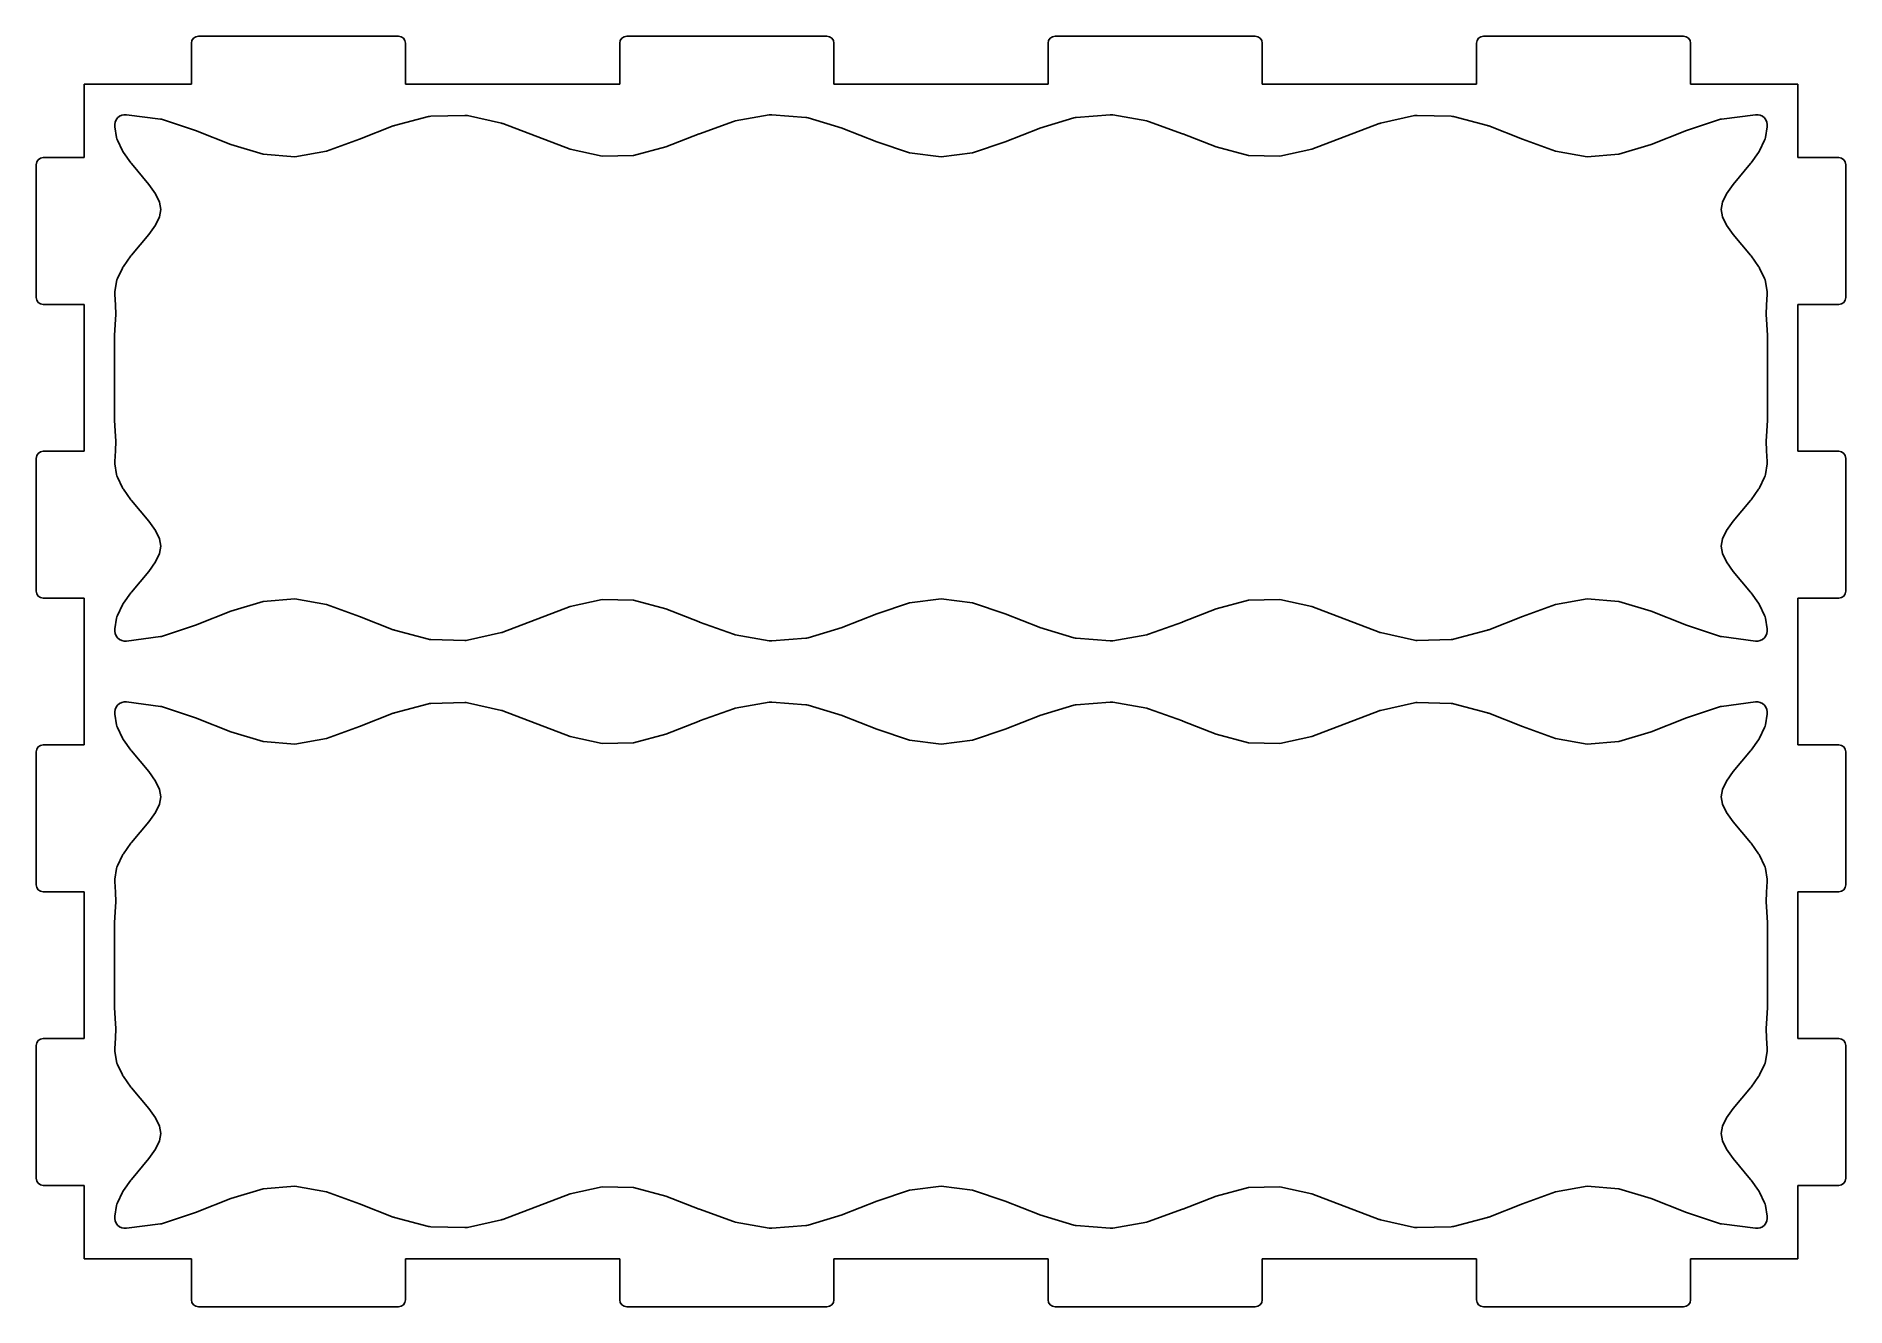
# Model space of a CAD drawing. Header units: millimetres. Extents: x 0 to 512, y 0 to 360.
import ezdxf

# ---------------------------------------------------------------- set-up
doc = ezdxf.new("R2010")
doc.units = ezdxf.units.MM
doc.layers.add('CutProfile', color=7, linetype='CONTINUOUS')

msp = doc.modelspace()

# ---------------------------------------------------------------- linework, layer by layer
at = {"layer": 'CutProfile'}
for p, q in [((45.9, 359.6), (102.5, 359.6)), ((167.1, 359.6), (223.7, 359.6)), ((288.3, 359.6), (344.9, 359.6)), ((409.5, 359.6), (466.1, 359.6)), ((43.9, 357.6), (43.9, 346)), ((104.5, 346), (104.5, 357.6)), ((165.1, 357.6), (165.1, 346)), ((225.7, 346), (225.7, 357.6)), ((286.3, 357.6), (286.3, 346)), ((346.9, 346), (346.9, 357.6)), ((407.5, 357.6), (407.5, 346)), ((468.1, 346), (468.1, 357.6)), ((13.6, 346), (43.9, 346)), ((13.6, 325.23), (13.6, 346)), ((104.5, 346), (165.1, 346)), ((225.7, 346), (286.3, 346)), ((346.9, 346), (407.5, 346)), ((468.1, 346), (498.4, 346)), ((498.4, 346), (498.4, 325.23)), ((22.74, 330.93), (22.24, 333.9)), ((25.58, 337.38), (35.2, 336.14)), ((35.77, 336.01), (45.38, 332.8)), ((91.46, 330.42), (101.04, 334.19)), ((101.37, 334.3), (110.98, 336.84)), ((111.67, 336.94), (121.29, 337.19)), ((122.02, 337.12), (131.64, 334.98)), ((151.08, 327.63), (132.05, 334.86)), ((187.67, 332.01), (197.28, 335.47)), ((197.78, 335.6), (207.39, 337.3)), ((208.15, 337.34), (217.77, 336.59)), ((218.4, 336.47), (228.02, 333.57)), ((228.26, 333.48), (237.8, 329.67)), ((274.2, 329.67), (283.74, 333.48)), ((283.98, 333.57), (293.6, 336.47)), ((294.23, 336.59), (303.85, 337.34)), ((304.61, 337.3), (314.22, 335.6)), ((314.72, 335.47), (324.33, 332.01)), ((379.95, 334.86), (360.92, 327.63)), ((380.36, 334.98), (389.98, 337.12)), ((390.71, 337.19), (400.33, 336.94)), ((401.02, 336.84), (410.63, 334.3)), ((410.96, 334.19), (420.54, 330.42)), ((466.62, 332.8), (476.23, 336.01)), ((476.8, 336.14), (486.42, 337.38)), ((489.76, 333.9), (489.26, 330.93)), ((24.41, 327.15), (22.99, 330.13)), ((45.55, 332.74), (55.04, 328.94)), ((55.04, 328.94), (64.22, 326.17)), ((82.12, 327.07), (91.46, 330.42)), ((169.02, 325.85), (178.13, 328.26)), ((178.13, 328.26), (187.59, 331.97)), ((237.8, 329.67), (247.06, 326.58)), ((264.94, 326.58), (274.2, 329.67)), ((324.41, 331.97), (333.87, 328.26)), ((333.87, 328.26), (342.98, 325.85)), ((420.54, 330.42), (429.88, 327.07)), ((447.78, 326.17), (456.96, 328.94)), ((456.96, 328.94), (466.45, 332.74)), ((489.01, 330.13), (487.59, 327.15)), ((0, 285.68), (0, 323.23)), ((13.6, 325.23), (2, 325.23)), ((26.8, 323.72), (24.68, 326.7)), ((26.95, 323.53), (31.88, 317.66)), ((64.22, 326.17), (73.14, 325.47)), ((73.14, 325.47), (82.12, 327.07)), ((151.08, 327.63), (160.12, 325.61)), ((160.12, 325.61), (169.02, 325.85)), ((247.06, 326.58), (256, 325.42)), ((256, 325.42), (264.94, 326.58)), ((342.98, 325.85), (351.88, 325.61)), ((351.88, 325.61), (360.92, 327.63)), ((429.88, 327.07), (438.86, 325.47)), ((438.86, 325.47), (447.78, 326.17)), ((480.12, 317.66), (485.05, 323.53)), ((487.32, 326.7), (485.2, 323.72)), ((510, 325.23), (498.4, 325.23)), ((512, 323.23), (512, 285.68)), ((33.79, 315), (31.88, 317.66)), ((480.12, 317.66), (478.21, 315)), ((34.91, 312.64), (33.79, 315)), ((35.26, 310.57), (34.91, 312.64)), ((477.09, 312.64), (476.74, 310.57)), ((478.21, 315), (477.09, 312.64)), ((33.79, 306.14), (34.91, 308.5)), ((34.91, 308.5), (35.26, 310.57)), ((476.74, 310.57), (477.09, 308.5)), ((477.09, 308.5), (478.21, 306.14)), ((31.88, 303.47), (26.95, 297.6)), ((31.88, 303.47), (33.79, 306.14)), ((478.21, 306.14), (480.12, 303.47)), ((485.05, 297.6), (480.12, 303.47)), ((24.68, 294.43), (26.8, 297.41)), ((485.2, 297.41), (487.32, 294.43)), ((22.99, 291), (24.41, 293.98)), ((487.59, 293.98), (489.01, 291)), ((22.24, 287.23), (22.74, 290.21)), ((489.26, 290.21), (489.76, 287.23)), ((2, 283.68), (13.6, 283.68)), ((13.6, 242.12), (13.6, 283.68)), ((22.41, 283.59), (22.21, 286.53)), ((22.51, 280.82), (22.41, 283.59)), ((489.59, 283.59), (489.49, 280.82)), ((489.79, 286.53), (489.59, 283.59)), ((498.4, 283.68), (498.4, 242.12)), ((498.4, 283.68), (510, 283.68)), ((22.2, 274.94), (22.32, 277.92)), ((22.33, 277.99), (22.51, 280.82)), ((489.49, 280.82), (489.67, 277.99)), ((489.68, 277.92), (489.8, 274.94)), ((22.2, 274.82), (22.2, 250.98)), ((489.8, 250.98), (489.8, 274.82)), ((22.32, 247.88), (22.2, 250.86)), ((22.51, 244.98), (22.33, 247.81)), ((489.67, 247.81), (489.49, 244.98)), ((489.8, 250.86), (489.68, 247.88)), ((13.6, 242.12), (2, 242.12)), ((22.21, 239.27), (22.41, 242.21)), ((22.41, 242.21), (22.51, 244.98)), ((489.49, 244.98), (489.59, 242.21)), ((489.59, 242.21), (489.79, 239.27)), ((510, 242.12), (498.4, 242.12)), ((0, 202.57), (0, 240.12)), ((22.74, 235.59), (22.24, 238.57)), ((489.76, 238.57), (489.26, 235.59)), ((512, 240.12), (512, 202.57)), ((24.41, 231.82), (22.99, 234.8)), ((26.8, 228.39), (24.68, 231.37)), ((487.32, 231.37), (485.2, 228.39)), ((489.01, 234.8), (487.59, 231.82)), ((26.95, 228.2), (31.88, 222.33)), ((480.12, 222.33), (485.05, 228.2)), ((33.79, 219.66), (31.88, 222.33)), ((480.12, 222.33), (478.21, 219.66)), ((34.91, 217.3), (33.79, 219.66)), ((35.26, 215.23), (34.91, 217.3)), ((34.91, 213.16), (35.26, 215.23)), ((477.09, 217.3), (476.74, 215.23)), ((476.74, 215.23), (477.09, 213.16)), ((478.21, 219.66), (477.09, 217.3)), ((31.88, 208.14), (33.79, 210.8)), ((33.79, 210.8), (34.91, 213.16)), ((477.09, 213.16), (478.21, 210.8)), ((478.21, 210.8), (480.12, 208.14)), ((31.88, 208.14), (26.95, 202.27)), ((485.05, 202.27), (480.12, 208.14)), ((2, 200.57), (13.6, 200.57)), ((13.6, 159.03), (13.6, 200.57)), ((24.68, 199.1), (26.8, 202.08)), ((73.14, 200.33), (64.22, 199.63)), ((82.12, 198.73), (73.14, 200.33)), ((160.12, 200.19), (151.08, 198.17)), ((169.02, 199.95), (160.12, 200.19)), ((178.13, 197.54), (169.02, 199.95)), ((256, 200.38), (247.06, 199.22)), ((264.94, 199.22), (256, 200.38)), ((342.98, 199.95), (333.87, 197.54)), ((351.88, 200.19), (342.98, 199.95)), ((360.92, 198.17), (351.88, 200.19)), ((438.86, 200.33), (429.88, 198.73)), ((447.78, 199.63), (438.86, 200.33)), ((485.2, 202.08), (487.32, 199.1)), ((498.4, 200.57), (498.4, 159.03)), ((498.4, 200.57), (510, 200.57)), ((22.24, 191.9), (22.74, 194.87)), ((22.99, 195.67), (24.41, 198.65)), ((55.04, 196.86), (45.55, 193.06)), ((64.22, 199.63), (55.04, 196.86)), ((91.46, 195.38), (82.12, 198.73)), ((101.04, 191.61), (91.46, 195.38)), ((132.05, 190.94), (151.08, 198.17)), ((187.59, 193.83), (178.13, 197.54)), ((237.8, 196.13), (228.26, 192.32)), ((247.06, 199.22), (237.8, 196.13)), ((274.2, 196.13), (264.94, 199.22)), ((283.74, 192.32), (274.2, 196.13)), ((333.87, 197.54), (324.41, 193.83)), ((360.92, 198.17), (379.95, 190.94)), ((420.54, 195.38), (410.96, 191.61)), ((429.88, 198.73), (420.54, 195.38)), ((456.96, 196.86), (447.78, 199.63)), ((466.45, 193.06), (456.96, 196.86)), ((487.59, 198.65), (489.01, 195.67)), ((489.26, 194.87), (489.76, 191.9)), ((35.2, 189.66), (25.58, 188.42)), ((45.38, 193), (35.77, 189.79)), ((110.98, 188.96), (101.37, 191.5)), ((131.64, 190.82), (122.02, 188.68)), ((197.28, 190.33), (187.67, 193.79)), ((207.39, 188.5), (197.78, 190.2)), ((228.02, 192.23), (218.4, 189.33)), ((293.6, 189.33), (283.98, 192.23)), ((314.22, 190.2), (304.61, 188.5)), ((324.33, 193.79), (314.72, 190.33)), ((389.98, 188.68), (380.36, 190.82)), ((410.63, 191.5), (401.02, 188.96)), ((476.23, 189.79), (466.62, 193)), ((486.42, 188.42), (476.8, 189.66)), ((121.29, 188.61), (111.67, 188.86)), ((217.77, 189.21), (208.15, 188.46)), ((303.85, 188.46), (294.23, 189.21)), ((400.33, 188.86), (390.71, 188.61)), ((25.58, 171.18), (35.2, 169.94)), ((35.77, 169.81), (45.38, 166.6)), ((101.37, 168.1), (110.98, 170.64)), ((111.67, 170.74), (121.29, 170.99)), ((122.02, 170.92), (131.64, 168.78)), ((187.67, 165.81), (197.28, 169.27)), ((197.78, 169.4), (207.39, 171.1)), ((208.15, 171.14), (217.77, 170.39)), ((218.4, 170.27), (228.02, 167.37)), ((283.98, 167.37), (293.6, 170.27)), ((294.23, 170.39), (303.85, 171.14)), ((304.61, 171.1), (314.22, 169.4)), ((314.72, 169.27), (324.33, 165.81)), ((380.36, 168.78), (389.98, 170.92)), ((390.71, 170.99), (400.33, 170.74)), ((401.02, 170.64), (410.63, 168.1)), ((466.62, 166.6), (476.23, 169.81)), ((476.8, 169.94), (486.42, 171.18)), ((22.74, 164.73), (22.24, 167.7)), ((24.41, 160.95), (22.99, 163.93)), ((45.55, 166.54), (55.04, 162.74)), ((82.12, 160.87), (91.46, 164.22)), ((91.46, 164.22), (101.04, 167.99)), ((151.08, 161.43), (132.05, 168.66)), ((178.13, 162.06), (187.59, 165.77)), ((228.26, 167.28), (237.8, 163.47)), ((274.2, 163.47), (283.74, 167.28)), ((324.41, 165.77), (333.87, 162.06)), ((379.95, 168.66), (360.92, 161.43)), ((410.96, 167.99), (420.54, 164.22)), ((420.54, 164.22), (429.88, 160.87)), ((456.96, 162.74), (466.45, 166.54)), ((489.01, 163.93), (487.59, 160.95)), ((489.76, 167.7), (489.26, 164.73)), ((13.6, 159.03), (2, 159.03)), ((26.8, 157.52), (24.68, 160.5)), ((55.04, 162.74), (64.22, 159.97)), ((64.22, 159.97), (73.14, 159.27)), ((73.14, 159.27), (82.12, 160.87)), ((151.08, 161.43), (160.12, 159.41)), ((160.12, 159.41), (169.02, 159.65)), ((169.02, 159.65), (178.13, 162.06)), ((237.8, 163.47), (247.06, 160.38)), ((247.06, 160.38), (256, 159.22)), ((256, 159.22), (264.94, 160.38)), ((264.94, 160.38), (274.2, 163.47)), ((333.87, 162.06), (342.98, 159.65)), ((342.98, 159.65), (351.88, 159.41)), ((351.88, 159.41), (360.92, 161.43)), ((429.88, 160.87), (438.86, 159.27)), ((438.86, 159.27), (447.78, 159.97)), ((447.78, 159.97), (456.96, 162.74)), ((487.32, 160.5), (485.2, 157.52)), ((510, 159.03), (498.4, 159.03)), ((0, 119.47), (0, 157.03)), ((26.95, 157.33), (31.88, 151.46)), ((480.12, 151.46), (485.05, 157.33)), ((512, 157.03), (512, 119.47)), ((33.79, 148.8), (31.88, 151.46)), ((34.91, 146.44), (33.79, 148.8)), ((478.21, 148.8), (477.09, 146.44)), ((480.12, 151.46), (478.21, 148.8)), ((35.26, 144.37), (34.91, 146.44)), ((34.91, 142.3), (35.26, 144.37)), ((477.09, 146.44), (476.74, 144.37)), ((476.74, 144.37), (477.09, 142.3)), ((31.88, 137.27), (33.79, 139.94)), ((33.79, 139.94), (34.91, 142.3)), ((477.09, 142.3), (478.21, 139.94)), ((478.21, 139.94), (480.12, 137.27)), ((31.88, 137.27), (26.95, 131.4)), ((485.05, 131.4), (480.12, 137.27)), ((24.68, 128.23), (26.8, 131.21)), ((485.2, 131.21), (487.32, 128.23)), ((22.24, 121.03), (22.74, 124.01)), ((22.99, 124.8), (24.41, 127.78)), ((487.59, 127.78), (489.01, 124.8)), ((489.26, 124.01), (489.76, 121.03)), ((22.41, 117.39), (22.21, 120.33)), ((489.79, 120.33), (489.59, 117.39)), ((2, 117.47), (13.6, 117.47)), ((13.6, 75.92), (13.6, 117.47)), ((22.33, 111.79), (22.51, 114.62)), ((22.51, 114.62), (22.41, 117.39)), ((489.59, 117.39), (489.49, 114.62)), ((489.49, 114.62), (489.67, 111.79)), ((498.4, 117.47), (498.4, 75.92)), ((498.4, 117.47), (510, 117.47)), ((22.2, 108.74), (22.32, 111.72)), ((22.2, 108.62), (22.2, 84.78)), ((489.68, 111.72), (489.8, 108.74)), ((489.8, 84.78), (489.8, 108.62)), ((22.32, 81.68), (22.2, 84.66)), ((489.8, 84.66), (489.68, 81.68)), ((22.51, 78.78), (22.33, 81.61)), ((22.41, 76.01), (22.51, 78.78)), ((489.67, 81.61), (489.49, 78.78)), ((489.49, 78.78), (489.59, 76.01)), ((0, 36.38), (0, 73.92)), ((13.6, 75.92), (2, 75.92)), ((22.21, 73.07), (22.41, 76.01)), ((22.74, 69.39), (22.24, 72.37)), ((489.76, 72.37), (489.26, 69.39)), ((489.59, 76.01), (489.79, 73.07)), ((510, 75.92), (498.4, 75.92)), ((512, 73.92), (512, 36.38)), ((24.41, 65.62), (22.99, 68.6)), ((489.01, 68.6), (487.59, 65.62)), ((26.8, 62.19), (24.68, 65.17)), ((26.95, 62), (31.88, 56.13)), ((480.12, 56.13), (485.05, 62)), ((487.32, 65.17), (485.2, 62.19)), ((33.79, 53.46), (31.88, 56.13)), ((34.91, 51.1), (33.79, 53.46)), ((478.21, 53.46), (477.09, 51.1)), ((480.12, 56.13), (478.21, 53.46)), ((33.79, 44.6), (34.91, 46.96)), ((35.26, 49.03), (34.91, 51.1)), ((34.91, 46.96), (35.26, 49.03)), ((477.09, 51.1), (476.74, 49.03)), ((476.74, 49.03), (477.09, 46.96)), ((477.09, 46.96), (478.21, 44.6)), ((31.88, 41.94), (26.95, 36.07)), ((31.88, 41.94), (33.79, 44.6)), ((478.21, 44.6), (480.12, 41.94)), ((485.05, 36.07), (480.12, 41.94)), ((24.68, 32.9), (26.8, 35.88)), ((485.2, 35.88), (487.32, 32.9)), ((2, 34.38), (13.6, 34.38)), ((13.6, 13.6), (13.6, 34.38)), ((22.99, 29.47), (24.41, 32.45)), ((64.22, 33.43), (55.04, 30.66)), ((73.14, 34.13), (64.22, 33.43)), ((82.12, 32.53), (73.14, 34.13)), ((91.46, 29.18), (82.12, 32.53)), ((132.05, 24.74), (151.08, 31.97)), ((160.12, 33.99), (151.08, 31.97)), ((169.02, 33.75), (160.12, 33.99)), ((178.13, 31.34), (169.02, 33.75)), ((187.59, 27.63), (178.13, 31.34)), ((247.06, 33.02), (237.8, 29.93)), ((256, 34.18), (247.06, 33.02)), ((264.94, 33.02), (256, 34.18)), ((274.2, 29.93), (264.94, 33.02)), ((333.87, 31.34), (324.41, 27.63)), ((342.98, 33.75), (333.87, 31.34)), ((351.88, 33.99), (342.98, 33.75)), ((360.92, 31.97), (351.88, 33.99)), ((360.92, 31.97), (379.95, 24.74)), ((429.88, 32.53), (420.54, 29.18)), ((438.86, 34.13), (429.88, 32.53)), ((447.78, 33.43), (438.86, 34.13)), ((456.96, 30.66), (447.78, 33.43)), ((487.59, 32.45), (489.01, 29.47)), ((498.4, 34.38), (498.4, 13.6)), ((498.4, 34.38), (510, 34.38)), ((22.24, 25.7), (22.74, 28.67)), ((45.38, 26.8), (35.77, 23.59)), ((55.04, 30.66), (45.55, 26.86)), ((101.04, 25.41), (91.46, 29.18)), ((197.28, 24.13), (187.67, 27.59)), ((228.02, 26.03), (218.4, 23.13)), ((237.8, 29.93), (228.26, 26.12)), ((283.74, 26.12), (274.2, 29.93)), ((293.6, 23.13), (283.98, 26.03)), ((324.33, 27.59), (314.72, 24.13)), ((420.54, 29.18), (410.96, 25.41)), ((466.45, 26.86), (456.96, 30.66)), ((476.23, 23.59), (466.62, 26.8)), ((489.26, 28.67), (489.76, 25.7)), ((35.2, 23.46), (25.58, 22.22)), ((110.98, 22.76), (101.37, 25.3)), ((121.29, 22.41), (111.67, 22.66)), ((131.64, 24.62), (122.02, 22.48)), ((207.39, 22.3), (197.78, 24)), ((217.77, 23.01), (208.15, 22.26)), ((303.85, 22.26), (294.23, 23.01)), ((314.22, 24), (304.61, 22.3)), ((389.98, 22.48), (380.36, 24.62)), ((400.33, 22.66), (390.71, 22.41)), ((410.63, 25.3), (401.02, 22.76)), ((486.42, 22.22), (476.8, 23.46)), ((43.9, 13.6), (13.6, 13.6)), ((43.9, 13.6), (43.9, 2)), ((104.5, 2), (104.5, 13.6)), ((165.1, 13.6), (104.5, 13.6)), ((165.1, 13.6), (165.1, 2)), ((225.7, 2), (225.7, 13.6)), ((286.3, 13.6), (225.7, 13.6)), ((286.3, 13.6), (286.3, 2)), ((346.9, 2), (346.9, 13.6)), ((407.5, 13.6), (346.9, 13.6)), ((407.5, 13.6), (407.5, 2)), ((468.1, 2), (468.1, 13.6)), ((498.4, 13.6), (468.1, 13.6)), ((102.5, 0), (45.9, 0)), ((223.7, 0), (167.1, 0)), ((344.9, 0), (288.3, 0)), ((466.1, 0), (409.5, 0))]:
    msp.add_line(p, q, dxfattribs=at)
for centre, radius, start, end in [((45.9, 357.6), 2, 90, 180), ((102.5, 357.6), 2, 0, 90), ((167.1, 357.6), 2, 90, 180), ((223.7, 357.6), 2, 0, 90), ((288.3, 357.6), 2, 90, 180), ((344.9, 357.6), 2, 0, 90), ((409.5, 357.6), 2, 90, 180), ((466.1, 357.6), 2, 0, 90), ((25.2, 334.4), 3, 82.6534, -170.4991), ((34.82, 333.16), 3, 71.5562, 82.6534), ((102.13, 331.4), 3, 104.8136, 111.4745), ((111.75, 333.94), 3, 91.5027, 104.8136), ((121.37, 334.2), 3, 77.4374, 91.5027), ((130.98, 332.05), 3, 69.2024, 77.4374), ((198.3, 332.64), 3, 100.0598, 109.7856), ((207.92, 334.35), 3, 85.5256, 100.0598), ((217.53, 333.6), 3, 73.2185, 85.5256), ((227.15, 330.7), 3, 68.1865, 73.2185), ((284.85, 330.7), 3, 106.7815, 111.8135), ((294.47, 333.6), 3, 94.4744, 106.7815), ((304.08, 334.35), 3, 79.9402, 94.4744), ((313.7, 332.64), 3, 70.2144, 79.9402), ((381.02, 332.05), 3, 102.5626, 110.7976), ((390.63, 334.2), 3, 88.4973, 102.5626), ((400.25, 333.94), 3, 75.1864, 88.4973), ((409.87, 331.4), 3, 68.5255, 75.1864), ((477.18, 333.16), 3, 97.3466, 108.4438), ((486.8, 334.4), 3, -9.5009, 97.3466), ((25.7, 331.42), 3, -170.4991, -154.5177), ((44.43, 329.95), 3, 68.1865, 71.5562), ((188.68, 329.18), 3, 109.7856, 111.4745), ((323.32, 329.18), 3, 68.5255, 70.2144), ((467.57, 329.95), 3, 108.4438, 111.8135), ((486.3, 331.42), 3, -25.4823, -9.5009), ((2, 323.23), 2, 90, 180), ((27.12, 328.44), 3, -154.5177, -144.5006), ((29.24, 325.46), 3, -144.5006, -139.9238), ((482.76, 325.46), 3, -40.0762, -35.4994), ((484.88, 328.44), 3, -35.4994, -25.4823), ((510, 323.23), 2, 0, 90), ((29.24, 295.67), 3, 139.9238, 144.5006), ((482.76, 295.67), 3, 35.4994, 40.0762), ((27.12, 292.69), 3, 144.5006, 154.5177), ((484.88, 292.69), 3, 25.4823, 35.4994), ((25.2, 286.73), 3, 170.4991, -176.0533), ((25.7, 289.71), 3, 154.5177, 170.4991), ((486.3, 289.71), 3, 9.5009, 25.4823), ((486.8, 286.73), 3, -3.9467, 9.5009), ((2, 285.68), 2, 180, -90), ((510, 285.68), 2, -90, 0), ((25.32, 277.8), 3, 176.2041, 177.6766), ((486.68, 277.8), 3, 2.3234, 3.7959), ((25.2, 274.82), 3, 177.6766, 180), ((486.8, 274.82), 3, 0, 2.3234), ((25.2, 250.98), 3, 180, -177.6766), ((486.8, 250.98), 3, -2.3234, 0), ((25.32, 248), 3, -177.6766, -176.2041), ((486.68, 248), 3, -3.7959, -2.3234), ((2, 240.12), 2, 90, 180), ((510, 240.12), 2, 0, 90), ((25.2, 239.07), 3, 176.0533, -170.4991), ((25.7, 236.09), 3, -170.4991, -154.5177), ((486.3, 236.09), 3, -25.4823, -9.5009), ((486.8, 239.07), 3, -9.5009, 3.9467), ((27.12, 233.11), 3, -154.5177, -144.5006), ((484.88, 233.11), 3, -35.4994, -25.4823), ((29.24, 230.13), 3, -144.5006, -139.9238), ((482.76, 230.13), 3, -40.0762, -35.4994), ((2, 202.57), 2, 180, -90), ((29.24, 200.34), 3, 139.9238, 144.5006), ((482.76, 200.34), 3, 35.4994, 40.0762), ((510, 202.57), 2, -90, 0), ((25.7, 194.38), 3, 154.5177, 170.4991), ((27.12, 197.36), 3, 144.5006, 154.5177), ((484.88, 197.36), 3, 25.4823, 35.4994), ((486.3, 194.38), 3, 9.5009, 25.4823), ((25.2, 191.4), 3, 170.4991, -82.6534), ((34.82, 192.64), 3, -82.6534, -71.5562), ((44.43, 195.85), 3, -71.5562, -68.1865), ((102.13, 194.4), 3, -111.4745, -104.8136), ((130.98, 193.75), 3, -77.4374, -69.2024), ((188.68, 196.62), 3, -111.4745, -109.7856), ((198.3, 193.16), 3, -109.7856, -100.0598), ((227.15, 195.1), 3, -73.2185, -68.1865), ((284.85, 195.1), 3, -111.8135, -106.7815), ((313.7, 193.16), 3, -79.9402, -70.2144), ((323.32, 196.62), 3, -70.2144, -68.5255), ((381.02, 193.75), 3, -110.7976, -102.5626), ((409.87, 194.4), 3, -75.1864, -68.5255), ((467.57, 195.85), 3, -111.8135, -108.4438), ((477.18, 192.64), 3, -108.4438, -97.3466), ((486.8, 191.4), 3, -97.3466, 9.5009), ((111.75, 191.86), 3, -104.8136, -91.5027), ((121.37, 191.6), 3, -91.5027, -77.4374), ((207.92, 191.45), 3, -100.0598, -85.5256), ((217.53, 192.2), 3, -85.5256, -73.2185), ((294.47, 192.2), 3, -106.7815, -94.4744), ((304.08, 191.45), 3, -94.4744, -79.9402), ((390.63, 191.6), 3, -102.5626, -88.4973), ((400.25, 191.86), 3, -88.4973, -75.1864), ((25.2, 168.2), 3, 82.6534, -170.4991), ((34.82, 166.96), 3, 71.5562, 82.6534), ((111.75, 167.74), 3, 91.5027, 104.8136), ((121.37, 168), 3, 77.4374, 91.5027), ((198.3, 166.44), 3, 100.0598, 109.7856), ((207.92, 168.15), 3, 85.5256, 100.0598), ((217.53, 167.4), 3, 73.2185, 85.5256), ((294.47, 167.4), 3, 94.4744, 106.7815), ((304.08, 168.15), 3, 79.9402, 94.4744), ((313.7, 166.44), 3, 70.2144, 79.9402), ((390.63, 168), 3, 88.4973, 102.5626), ((400.25, 167.74), 3, 75.1864, 88.4973), ((477.18, 166.96), 3, 97.3466, 108.4438), ((486.8, 168.2), 3, -9.5009, 97.3466), ((25.7, 165.22), 3, -170.4991, -154.5177), ((44.43, 163.75), 3, 68.1865, 71.5562), ((102.13, 165.2), 3, 104.8136, 111.4745), ((130.98, 165.85), 3, 69.2024, 77.4374), ((188.68, 162.98), 3, 109.7856, 111.4745), ((227.15, 164.5), 3, 68.1865, 73.2185), ((284.85, 164.5), 3, 106.7815, 111.8135), ((323.32, 162.98), 3, 68.5255, 70.2144), ((381.02, 165.85), 3, 102.5626, 110.7976), ((409.87, 165.2), 3, 68.5255, 75.1864), ((467.57, 163.75), 3, 108.4438, 111.8135), ((486.3, 165.22), 3, -25.4823, -9.5009), ((2, 157.03), 2, 90, 180), ((27.12, 162.24), 3, -154.5177, -144.5006), ((484.88, 162.24), 3, -35.4994, -25.4823), ((510, 157.03), 2, 0, 90), ((29.24, 159.26), 3, -144.5006, -139.9238), ((482.76, 159.26), 3, -40.0762, -35.4994), ((27.12, 126.49), 3, 144.5006, 154.5177), ((29.24, 129.47), 3, 139.9238, 144.5006), ((482.76, 129.47), 3, 35.4994, 40.0762), ((484.88, 126.49), 3, 25.4823, 35.4994), ((25.7, 123.51), 3, 154.5177, 170.4991), ((486.3, 123.51), 3, 9.5009, 25.4823), ((2, 119.47), 2, 180, -90), ((25.2, 120.53), 3, 170.4991, -176.0533), ((486.8, 120.53), 3, -3.9467, 9.5009), ((510, 119.47), 2, -90, 0), ((25.2, 108.62), 3, 177.6766, 180), ((25.32, 111.6), 3, 176.2041, 177.6766), ((486.68, 111.6), 3, 2.3234, 3.7959), ((486.8, 108.62), 3, 0, 2.3234), ((25.2, 84.78), 3, 180, -177.6766), ((486.8, 84.78), 3, -2.3234, 0), ((25.32, 81.8), 3, -177.6766, -176.2041), ((486.68, 81.8), 3, -3.7959, -2.3234), ((2, 73.92), 2, 90, 180), ((25.2, 72.87), 3, 176.0533, -170.4991), ((486.8, 72.87), 3, -9.5009, 3.9467), ((510, 73.92), 2, 0, 90), ((25.7, 69.89), 3, -170.4991, -154.5177), ((486.3, 69.89), 3, -25.4823, -9.5009), ((27.12, 66.91), 3, -154.5177, -144.5006), ((29.24, 63.93), 3, -144.5006, -139.9238), ((482.76, 63.93), 3, -40.0762, -35.4994), ((484.88, 66.91), 3, -35.4994, -25.4823), ((2, 36.38), 2, 180, -90), ((29.24, 34.14), 3, 139.9238, 144.5006), ((482.76, 34.14), 3, 35.4994, 40.0762), ((510, 36.38), 2, -90, 0), ((27.12, 31.16), 3, 144.5006, 154.5177), ((484.88, 31.16), 3, 25.4823, 35.4994), ((25.2, 25.2), 3, 170.4991, -82.6534), ((25.7, 28.18), 3, 154.5177, 170.4991), ((44.43, 29.65), 3, -71.5562, -68.1865), ((188.68, 30.42), 3, -111.4745, -109.7856), ((227.15, 28.9), 3, -73.2185, -68.1865), ((284.85, 28.9), 3, -111.8135, -106.7815), ((323.32, 30.42), 3, -70.2144, -68.5255), ((467.57, 29.65), 3, -111.8135, -108.4438), ((486.8, 25.2), 3, -97.3466, 9.5009), ((486.3, 28.18), 3, 9.5009, 25.4823), ((34.82, 26.44), 3, -82.6534, -71.5562), ((102.13, 28.2), 3, -111.4745, -104.8136), ((111.75, 25.66), 3, -104.8136, -91.5027), ((121.37, 25.4), 3, -91.5027, -77.4374), ((130.98, 27.55), 3, -77.4374, -69.2024), ((198.3, 26.96), 3, -109.7856, -100.0598), ((207.92, 25.25), 3, -100.0598, -85.5256), ((217.53, 26), 3, -85.5256, -73.2185), ((294.47, 26), 3, -106.7815, -94.4744), ((304.08, 25.25), 3, -94.4744, -79.9402), ((313.7, 26.96), 3, -79.9402, -70.2144), ((381.02, 27.55), 3, -110.7976, -102.5626), ((390.63, 25.4), 3, -102.5626, -88.4973), ((400.25, 25.66), 3, -88.4973, -75.1864), ((409.87, 28.2), 3, -75.1864, -68.5255), ((477.18, 26.44), 3, -108.4438, -97.3466), ((45.9, 2), 2, -180, -90), ((102.5, 2), 2, -90, 0), ((167.1, 2), 2, -180, -90), ((223.7, 2), 2, -90, 0), ((288.3, 2), 2, -180, -90), ((344.9, 2), 2, -90, 0), ((409.5, 2), 2, -180, -90), ((466.1, 2), 2, -90, 0)]:
    msp.add_arc(centre, radius, start, end, dxfattribs=at)

doc.saveas('drawing.dxf')
